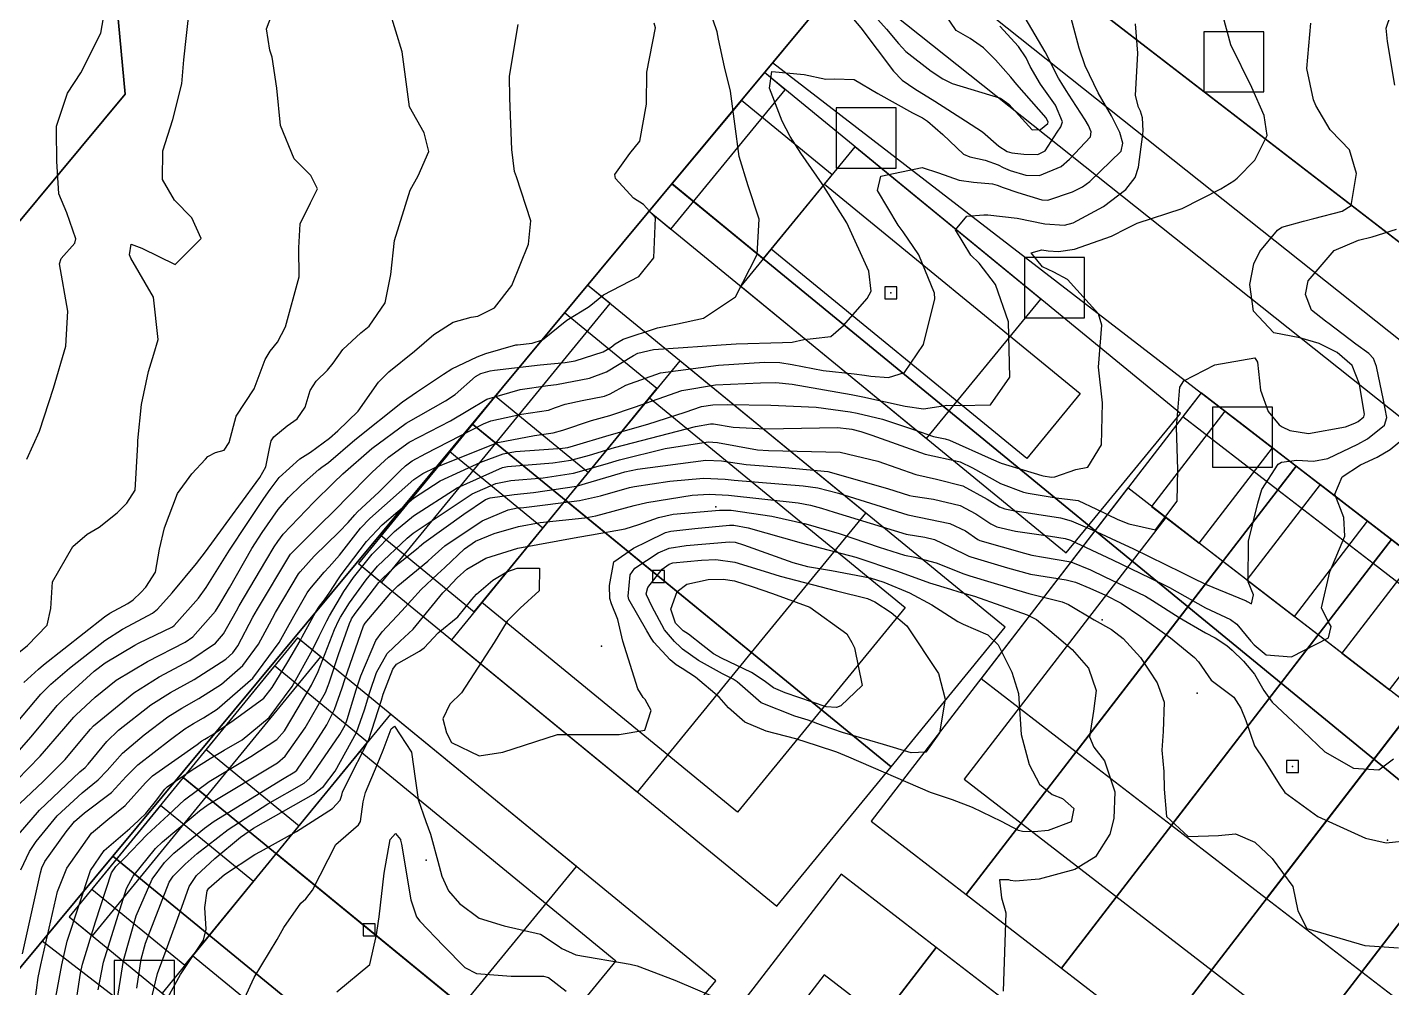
# Model space of a CAD drawing. Header units: feet. Extents: x 1313198 to 1317500, y 385000 to 389511.
# Drawn here: x 1316294.5 to 1316521.5, y 385939.7 to 386099.5 of the extents above; entities that cross this region are included whole.
import ezdxf

# ---------------------------------------------------------------- set-up
doc = ezdxf.new("R2010")
doc.units = ezdxf.units.FT
for name, color, linetype in [('A-BLDG-OTLN', 3, 'CONTINUOUS'), ('C-LOD', 30, 'CONTINUOUS'), ('C-MISC', 7, 'CONTINUOUS'), ('C-PROP', 6, 'CONTINUOUS'), ('C-PVMT', 8, 'CONTINUOUS'), ('C-SWM', 92, 'CONTINUOUS'), ('C-TOPO-MAJR', 32, 'CONTINUOUS'), ('C-TOPO-SPOT', 7, 'CONTINUOUS'), ('C-UTIL', 4, 'CONTINUOUS'), ('L-PLNT-TREE', 90, 'CONTINUOUS'), ('V-PROP-LINE', 7, 'CONTINUOUS')]:
    doc.layers.add(name, color=color, linetype=linetype)

msp = doc.modelspace()

# ---------------------------------------------------------------- linework, layer by layer
at = {"layer": 'A-BLDG-OTLN'}
for points in [[(1316413.21, 386056.39), (1316444.15, 386031.05), (1316463.16, 386054.25), (1316432.21, 386079.59), (1316413.21, 386056.39)], [(1316384.06, 386020.8), (1316415.01, 385995.46), (1316434.02, 386018.67), (1316403.07, 386044.01), (1316384.06, 386020.8)], [(1316453.2, 385991.15), (1316469.04, 385978.94), (1316493.46, 386010.63), (1316477.61, 386022.84), (1316453.2, 385991.15)], [(1316365.05, 385997.59), (1316396, 385972.25), (1316415.01, 385995.46), (1316384.06, 386020.8), (1316365.05, 385997.59)], [(1316469.04, 385978.94), (1316484.88, 385966.74), (1316509.29, 385998.43), (1316493.46, 386010.63), (1316469.04, 385978.94)], [(1316484.88, 385966.74), (1316500.72, 385954.53), (1316525.14, 385986.22), (1316509.29, 385998.43), (1316484.88, 385966.74)], [(1316500.72, 385954.53), (1316516.57, 385942.32), (1316540.98, 385974.01), (1316525.14, 385986.22), (1316500.72, 385954.53)], [(1316335.91, 385962), (1316366.85, 385936.66), (1316385.86, 385959.87), (1316354.92, 385985.21), (1316335.91, 385962)], [(1316516.57, 385942.32), (1316532.41, 385930.12), (1316556.82, 385961.81), (1316540.98, 385974.01), (1316516.57, 385942.32)], [(1316316.9, 385938.8), (1316347.84, 385913.45), (1316366.85, 385936.66), (1316335.91, 385962), (1316316.9, 385938.8)]]:
    msp.add_lwpolyline(points, close=True, dxfattribs=at)
at = {"layer": 'C-LOD'}
msp.add_lwpolyline([(1315950.83, 386023.51), (1316030.28, 385962.69), (1316138.92, 385879.52), (1316151.44, 385896.27), (1316164.54, 385912.57), (1316310.74, 386088.36), (1316307.5, 386123.57), (1316222.72, 386194.08), (1316162.96, 386243.79), (1316145.75, 386257.88), (1316106.06, 386288.75), (1316065.32, 386318.22), (1316023.58, 386346.39), (1315980.91, 386373.12)], dxfattribs=at)
msp.add_lwpolyline([(1316202.58, 385830.78), (1316272.7, 385777.1), (1316277.93, 385779.78), (1316367.38, 385720.98), (1316426.37, 385672.52), (1316521.65, 385787.08), (1316592.19, 385871.9), (1316614.69, 385898.95), (1316629.56, 385916.83), (1316707.5, 386010.53), (1316794.46, 386115.1), (1316560, 386310.1), (1316539.26, 386268.12), (1316516.3, 386227.32), (1316491.17, 386187.81), (1316465.86, 386152.24), (1316438.8, 386117.99), (1316401.74, 386073.43), (1316308.7, 385961.57), (1316225.57, 385861.61), (1316213.66, 385846.5), (1316202.58, 385830.78)], close=True, dxfattribs=at)
at = {"layer": 'C-MISC'}
for points in [[(1316225.57, 385861.61), (1316308.7, 385961.57), (1316401.74, 386073.43), (1316438.8, 386117.99), (1316465.86, 386152.24), (1316491.17, 386187.81), (1316516.3, 386227.32), (1316539.26, 386268.12), (1316560, 386310.1), (1316794.46, 386115.1), (1316301.71, 386524.92)], [(1316222.72, 386194.08), (1316307.5, 386123.57), (1316310.74, 386088.36), (1316164.54, 385912.57)]]:
    msp.add_lwpolyline(points, dxfattribs=at)
for points in [[(1316138.92, 385879.52), (1316151.44, 385896.27), (1316164.54, 385912.57), (1316310.74, 386088.36), (1316307.5, 386123.57), (1316222.72, 386194.08), (1316030.28, 385962.69), (1316138.92, 385879.52)], [(1316629.56, 385916.83), (1316707.5, 386010.53), (1316491.17, 386187.81), (1316465.86, 386152.24), (1316438.8, 386117.99), (1316401.74, 386073.43), (1316614.69, 385898.95), (1316629.56, 385916.83)], [(1316401.74, 386073.43), (1316308.7, 385961.57), (1316521.65, 385787.08), (1316592.19, 385871.9), (1316614.69, 385898.95), (1316401.74, 386073.43)], [(1316308.7, 385961.57), (1316225.57, 385861.61), (1316213.66, 385846.5), (1316202.58, 385830.78), (1316272.7, 385777.1), (1316277.93, 385779.78), (1316367.38, 385720.98), (1316426.37, 385672.52), (1316521.65, 385787.08), (1316308.7, 385961.57)]]:
    msp.add_lwpolyline(points, close=True, dxfattribs=at)
at = {"layer": 'C-PROP'}
for points in [[(1316397.96, 386068.88), (1316467.36, 386012.04), (1316486.37, 386035.24), (1316417.14, 386091.94), (1316401.74, 386073.43), (1316397.96, 386068.88)], [(1316418.28, 386062.58), (1316427.15, 386073.41), (1316469.7, 386038.56), (1316460.83, 386027.73), (1316418.28, 386062.58)], [(1316368.59, 386033.47), (1316438.22, 385976.45), (1316457.23, 385999.66), (1316387.72, 386056.58), (1316374.19, 386040.31), (1316368.59, 386033.47)], [(1316437.18, 386054.32), (1316439.18, 386054.32), (1316439.18, 386056.32), (1316437.18, 386056.32), (1316437.18, 386054.32)], [(1316434.89, 385967.39), (1316450.73, 385955.18), (1316505.66, 386026.47), (1316503.47, 386028.16), (1316489.82, 386038.68), (1316434.89, 385967.39)], [(1316370.12, 386003.78), (1316398, 386037.83), (1316440.56, 386002.98), (1316412.67, 385968.93), (1316370.12, 386003.78)], [(1316349.58, 386010.26), (1316419.21, 385953.24), (1316438.22, 385976.45), (1316368.59, 386033.47), (1316349.58, 386010.26)], [(1316450.73, 385955.18), (1316466.57, 385942.97), (1316521.5, 386014.27), (1316508.53, 386024.26), (1316505.66, 386026.47), (1316450.73, 385955.18)], [(1316450.38, 385974.39), (1316516.92, 385923.12), (1316550.49, 385966.68), (1316483.95, 386017.95), (1316450.38, 385974.39)], [(1316466.57, 385942.97), (1316482.41, 385930.77), (1316537.35, 386002.06), (1316521.5, 386014.27), (1316466.57, 385942.97)], [(1316398.53, 386007.13), (1316400.53, 386007.13), (1316400.53, 386009.13), (1316398.53, 386009.13), (1316398.53, 386007.13)], [(1316482.41, 385930.77), (1316498.26, 385918.56), (1316553.19, 385989.85), (1316552.93, 385990.05), (1316537.35, 386002.06), (1316482.41, 385930.77)], [(1316320.43, 385974.68), (1316390.06, 385917.65), (1316409.07, 385940.86), (1316339.44, 385997.89), (1316320.43, 385974.68)], [(1316498.26, 385918.56), (1316514.1, 385906.35), (1316569.03, 385977.65), (1316553.53, 385989.58), (1316553.19, 385989.85), (1316498.26, 385918.56)], [(1316321.96, 385944.98), (1316349.85, 385979.03), (1316392.4, 385944.18), (1316364.52, 385910.13), (1316321.96, 385944.98)], [(1316504.01, 385975.48), (1316506.01, 385975.48), (1316506.01, 385977.48), (1316504.01, 385977.48), (1316504.01, 385975.48)], [(1316301.43, 385951.47), (1316371.05, 385894.44), (1316390.06, 385917.65), (1316320.43, 385974.68), (1316301.43, 385951.47)], [(1316374.98, 385887.31), (1316390.82, 385875.1), (1316445.75, 385946.39), (1316429.91, 385958.6), (1316374.98, 385887.31)], [(1316350.38, 385948.33), (1316352.38, 385948.33), (1316352.38, 385950.33), (1316350.38, 385950.33), (1316350.38, 385948.33)], [(1316390.82, 385875.1), (1316397.02, 385870.32), (1316406.66, 385862.89), (1316461.59, 385934.19), (1316445.75, 385946.39), (1316390.82, 385875.1)], [(1316393.52, 385898.27), (1316460.06, 385847), (1316493.63, 385890.56), (1316427.09, 385941.83), (1316393.52, 385898.27)]]:
    msp.add_lwpolyline(points, close=True, dxfattribs=at)
at = {"layer": 'C-PVMT'}
for points in [[(1316418.52, 386093.61), (1316616.93, 385940.74), (1316642.53, 385971.52), (1316443.96, 386124.52), (1316438.8, 386117.99), (1316418.52, 386093.61)], [(1316397.96, 386068.88), (1316401.6, 386065.89), (1316420.61, 386089.1), (1316417.14, 386091.94), (1316401.74, 386073.43), (1316397.96, 386068.88)], [(1316401.79, 386073.49), (1316417.01, 386061.03), (1316428.41, 386074.96), (1316413.31, 386087.33), (1316401.79, 386073.49)], [(1316368.59, 386033.47), (1316372.46, 386030.3), (1316391.46, 386053.51), (1316387.72, 386056.58), (1316374.19, 386040.31), (1316368.59, 386033.47)], [(1316372.39, 386038.12), (1316387.86, 386025.44), (1316399.27, 386039.37), (1316383.89, 386051.97), (1316374.19, 386040.31), (1316372.39, 386038.12)], [(1316486.77, 386034.72), (1316502.61, 386022.51), (1316505.66, 386026.47), (1316503.47, 386028.16), (1316489.82, 386038.68), (1316486.77, 386034.72)], [(1316481.57, 386019.78), (1316489.49, 386013.68), (1316501.7, 386029.52), (1316496.32, 386033.67), (1316493.78, 386035.63), (1316481.57, 386019.78)], [(1316349.58, 386010.26), (1316353.45, 386007.09), (1316372.46, 386030.3), (1316368.59, 386033.47), (1316349.58, 386010.26)], [(1316353.39, 386014.91), (1316368.85, 386002.23), (1316380.26, 386016.16), (1316364.79, 386028.83), (1316364.33, 386028.26), (1316353.39, 386014.91)], [(1316502.61, 386022.51), (1316518.45, 386010.31), (1316521.5, 386014.27), (1316508.53, 386024.26), (1316505.66, 386026.47), (1316502.61, 386022.51)], [(1316497.42, 386007.58), (1316505.34, 386001.47), (1316517.54, 386017.32), (1316509.62, 386023.42), (1316497.42, 386007.58)], [(1316518.45, 386010.31), (1316534.3, 385998.1), (1316537.35, 386002.06), (1316521.5, 386014.27), (1316518.45, 386010.31)], [(1316513.26, 385995.37), (1316521.18, 385989.27), (1316533.38, 386005.11), (1316525.97, 386010.82), (1316525.46, 386011.22), (1316513.26, 385995.37)], [(1316320.43, 385974.68), (1316324.3, 385971.51), (1316343.31, 385994.72), (1316339.44, 385997.89), (1316320.43, 385974.68)], [(1316324.24, 385979.32), (1316339.71, 385966.65), (1316351.11, 385980.57), (1316335.64, 385993.24), (1316324.24, 385979.32)], [(1316301.43, 385951.47), (1316305.3, 385948.3), (1316324.3, 385971.51), (1316320.43, 385974.68), (1316308.43, 385960.02), (1316301.43, 385951.47)], [(1316305.23, 385956.11), (1316320.7, 385943.44), (1316332.1, 385957.36), (1316316.63, 385970.03), (1316305.23, 385956.11)], [(1316271.35, 385916.66), (1316469.75, 385763.78), (1316495.35, 385794.56), (1316296.94, 385947.43), (1316271.35, 385916.66)]]:
    msp.add_lwpolyline(points, close=True, dxfattribs=at)
at = {"layer": 'C-SWM'}
msp.add_lwpolyline([(1316443.96, 386124.52), (1316585.96, 386015.1), (1316582.35, 386017.89), (1316637.29, 386089.17), (1316684.81, 386052.55), (1316629.89, 385981.26), (1316626.26, 385984.06), (1316642.53, 385971.52), (1316616.93, 385940.74), (1316611.32, 385945.06), (1316495.41, 385794.63), (1316469.75, 385763.78), (1316439.25, 385787.28), (1316456.7, 385773.83), (1316397.14, 385696.53), (1316397.14, 385696.53), (1316426.37, 385672.52), (1316521.65, 385787.08), (1316592.19, 385871.9), (1316614.69, 385898.95), (1316629.56, 385916.83), (1316707.5, 386010.53), (1316794.46, 386115.1)], dxfattribs=at)
at = {"layer": 'C-TOPO-MAJR'}
for points in [[(1316294.4, 386027.61), (1316296.53, 386032.28), (1316298.85, 386039.47), (1316300.87, 386046.42), (1316301.2, 386052.27), (1316299.83, 386060.11), (1316300.11, 386061.04), (1316302.37, 386063.58), (1316302.54, 386064.3), (1316301.08, 386068.59), (1316299.74, 386071.76), (1316299.38, 386077.19), (1316299.32, 386082.33), (1316299.35, 386083.05), (1316301.19, 386088.51), (1316303.36, 386091.93), (1316306.7, 386098.51), (1316308.05, 386106.22)], [(1316293.92, 385990.5), (1316296.32, 385992.72), (1316297.2, 385993.43), (1316307.32, 386001.41), (1316308.19, 386001.99), (1316311.2, 386003.64), (1316312.11, 386004.24), (1316313.37, 386005.43), (1316314.18, 386006.33), (1316315.79, 386008.81), (1316316.49, 386012.64), (1316317.32, 386016.22), (1316319.5, 386021.92), (1316321.85, 386025.17), (1316324.11, 386027.65), (1316324.52, 386028.09), (1316325.77, 386028.73), (1316327.24, 386029.13), (1316328.06, 386030.38), (1316329.24, 386034.8), (1316330.71, 386037.08), (1316332.23, 386039.32), (1316334.05, 386044.2), (1316334.89, 386045.61), (1316336.13, 386047.09), (1316337.46, 386049.65), (1316339.7, 386057.96), (1316339.66, 386062.79), (1316339.88, 386066.78), (1316341.6, 386070.28), (1316342.79, 386072.6), (1316341.69, 386074.83), (1316338.89, 386077.61), (1316336.6, 386083.13), (1316336.01, 386089.35), (1316335.25, 386094.5), (1316334.83, 386095.69), (1316334.26, 386099.24), (1316336.35, 386104.64)], [(1316433.03, 386104.19), (1316437.48, 386099.2), (1316439.44, 386096.78), (1316440.7, 386095.45), (1316444.89, 386092.2), (1316446.86, 386090.9), (1316448.42, 386090.15), (1316456.44, 386087.7), (1316457.82, 386086.69), (1316461.73, 386082.4), (1316463.12, 386082.46), (1316464.31, 386083.46), (1316464.39, 386083.69), (1316464.02, 386084.45), (1316459.13, 386089.97), (1316458.13, 386091.17), (1316455.63, 386094.08), (1316453.62, 386096.09), (1316451.37, 386097.6), (1316449.04, 386098.96), (1316446.32, 386102.97)], [(1316289.64, 385980.14), (1316296.71, 385988.55), (1316298.39, 385990.22), (1316301.48, 385992.88), (1316307.38, 385997.48), (1316310.3, 385999.35), (1316312.1, 386000.31), (1316315.31, 386002.03), (1316316.15, 386002.7), (1316318.59, 386005.42), (1316322.66, 386010.27), (1316324.12, 386012.22), (1316328.63, 386018.35), (1316329.69, 386019.79), (1316333.2, 386024.59), (1316334.19, 386026.34), (1316334.78, 386029.4), (1316335.06, 386030.69), (1316335.49, 386031.34), (1316337.71, 386033.16), (1316339.37, 386034.32), (1316340.74, 386036.26), (1316341.57, 386039.08), (1316342.54, 386040.63), (1316344.44, 386042.44), (1316345.39, 386043.61), (1316347, 386045.89), (1316349.97, 386048.63), (1316351.36, 386049.78), (1316354.05, 386053.64), (1316354.95, 386058.34), (1316355.57, 386064), (1316358.17, 386072.39), (1316359.55, 386074.79), (1316361.32, 386078.81), (1316360.5, 386081.95), (1316358.07, 386086.23), (1316356.85, 386095.43), (1316354.77, 386102.29)], [(1316293.03, 385965.16), (1316296.49, 385969.25), (1316303.23, 385975.62), (1316304.1, 385976.36), (1316304.58, 385976.88), (1316307.71, 385980.67), (1316309.68, 385982.52), (1316315.04, 385986.77), (1316318.3, 385988.81), (1316322.26, 385991), (1316327.5, 385994.37), (1316328.69, 385995.4), (1316329.54, 385996.59), (1316332.02, 386001.33), (1316332.77, 386002.66), (1316338.19, 386011.68), (1316338.27, 386011.8), (1316339.03, 386012.62), (1316342.4, 386015.92), (1316346.26, 386019.76), (1316347.4, 386020.93), (1316351.85, 386025.46), (1316354.61, 386027.99), (1316358.04, 386030.44), (1316364.88, 386034.03), (1316367.77, 386035.73), (1316370.97, 386037.61), (1316376.5, 386039.24), (1316381.13, 386039.87), (1316382.52, 386040.06), (1316388.05, 386041.12), (1316390.88, 386042.14), (1316395.35, 386044.86), (1316396.11, 386045.27), (1316398.68, 386045.86), (1316403.64, 386046.21), (1316409.95, 386046.63), (1316412.43, 386046.8), (1316420.17, 386047.02), (1316421.74, 386047.1), (1316423.7, 386047.53), (1316425.26, 386047.72), (1316428.21, 386048.06), (1316430.31, 386049.87), (1316434.24, 386054.38), (1316434.9, 386055.58), (1316434.51, 386058.93), (1316430.84, 386066.95), (1316426.74, 386073.42), (1316423.22, 386078.57), (1316421.44, 386081.31), (1316420.08, 386083.86), (1316418.02, 386089.35), (1316418.37, 386092.15), (1316423.79, 386091.62), (1316427.35, 386090.83), (1316428.82, 386090.91), (1316432.06, 386090.81), (1316436.03, 386088.47), (1316441.81, 386085.27), (1316443.46, 386084.4), (1316444.29, 386083.85), (1316446.86, 386081.65), (1316450.3, 386078.36), (1316451.31, 386077.93), (1316453.9, 386077.39), (1316456.06, 386076.6), (1316456.87, 386076.18), (1316458.02, 386075.64), (1316460.67, 386074.88), (1316462.91, 386074.83), (1316466.51, 386076.33), (1316467.93, 386077.54), (1316471.42, 386081.28), (1316471.53, 386082.11), (1316471.08, 386083.17), (1316470.55, 386084.11), (1316468.35, 386087.44), (1316467.39, 386088.97), (1316466.63, 386090.12), (1316466.09, 386091.05), (1316463.86, 386095.43), (1316459.98, 386101.98)], [(1316293.04, 385995.44), (1316294.49, 385996.63), (1316297.8, 386000.02), (1316298.38, 386002.81), (1316298.67, 386007.25), (1316302.06, 386013.1), (1316304.46, 386015.17), (1316306.41, 386016.34), (1316309.45, 386018.69), (1316311.03, 386020.34), (1316312.41, 386022.48), (1316312.86, 386030.1), (1316312.86, 386030.74), (1316313.47, 386036.72), (1316314.65, 386042.23), (1316315.51, 386045.08), (1316316.25, 386047.52), (1316315.46, 386054.59), (1316311.71, 386061.07), (1316311.48, 386061.64), (1316311.76, 386063.4), (1316313.56, 386062.76), (1316319.09, 386060.03), (1316323.43, 386064.35), (1316321.84, 386067.81), (1316318.96, 386070.7), (1316317, 386074.19), (1316317.04, 386078.91), (1316318.68, 386084.12), (1316320.19, 386090.09), (1316320.55, 386094.05), (1316321.48, 386102.67)], [(1316293.22, 385970.32), (1316297.1, 385974.03), (1316300.77, 385977.67), (1316303.51, 385980.93), (1316304.97, 385982.73), (1316305.5, 385983.27), (1316312.2, 385988.77), (1316316.4, 385991.4), (1316321.5, 385994.16), (1316325.77, 385997.03), (1316327.12, 385998.56), (1316329.28, 386002.42), (1316329.73, 386003.22), (1316334.18, 386010.72), (1316335.56, 386013.03), (1316336.15, 386013.96), (1316337.08, 386015.16), (1316342.16, 386020.49), (1316345.44, 386023.71), (1316347.01, 386025.19), (1316351.81, 386029.43), (1316357.52, 386033.65), (1316364.09, 386037.35), (1316365.7, 386038.42), (1316369.08, 386041.37), (1316369.98, 386041.89), (1316370.34, 386042.02), (1316371.49, 386042.31), (1316372.21, 386042.44), (1316379.84, 386043.34), (1316383.98, 386043.72), (1316385.65, 386044.01), (1316390.34, 386045.5), (1316391.66, 386046.27), (1316392.31, 386046.84), (1316393.65, 386047.62), (1316399.35, 386049.49), (1316402.67, 386050.14), (1316406.99, 386051.07), (1316412.36, 386054.62), (1316415.92, 386061.7), (1316416.27, 386067.59), (1316414.42, 386073.12), (1316412.96, 386077.99), (1316411.5, 386088.84), (1316410.51, 386092.92), (1316409.52, 386097.49), (1316409.28, 386098.73), (1316408, 386102.46)], [(1316290.79, 385972.22), (1316296.64, 385978.2), (1316300.58, 385982.77), (1316302.21, 385984.72), (1316302.59, 385985.11), (1316305.76, 385988.05), (1316309.24, 385990.85), (1316314.49, 385993.98), (1316320.77, 385997.17), (1316322, 385998.05), (1316325.78, 386002.32), (1316326.54, 386003.51), (1316326.69, 386003.78), (1316328.1, 386006.22), (1316331.87, 386012.77), (1316333.59, 386015.45), (1316336.23, 386019.24), (1316337.96, 386021.25), (1316340.13, 386023.36), (1316342.97, 386025.9), (1316343.52, 386026.29), (1316344.58, 386027.07), (1316349, 386030.87), (1316356.94, 386037.2), (1316359.24, 386038.76), (1316363.74, 386041.79), (1316365.13, 386042.67), (1316369.32, 386044.68), (1316370.8, 386045.2), (1316375.8, 386046.64), (1316376.04, 386046.68), (1316378.49, 386046.96), (1316380.24, 386047.47), (1316384.27, 386050.77), (1316386.8, 386052.32), (1316387.96, 386053.05), (1316390.35, 386054.95), (1316396.26, 386058.03), (1316398.77, 386061.11), (1316399.02, 386067.8), (1316397.05, 386069.99), (1316395.36, 386071.08), (1316392.37, 386074.33), (1316392.27, 386075.02), (1316394.74, 386078.5), (1316396.44, 386080.52), (1316397.54, 386086.69), (1316397.6, 386092.01), (1316399, 386099.41), (1316398.82, 386100.16)], [(1316292.73, 385978.7), (1316295.12, 385981.46), (1316299.46, 385986.64), (1316300.48, 385987.68), (1316305.6, 385992.35), (1316307.44, 385993.74), (1316312.4, 385996.71), (1316313, 385997.02), (1316318.62, 385999.74), (1316318.93, 385999.97), (1316322.98, 386004.51), (1316324.27, 386006.29), (1316328.11, 386012.51), (1316331.06, 386016.93), (1316333.86, 386021.07), (1316334.9, 386022.61), (1316336.41, 386024.58), (1316339.83, 386027.67), (1316341.59, 386028.78), (1316344.76, 386031.12), (1316346.16, 386032.33), (1316349.52, 386035.61), (1316352.91, 386040.44), (1316354.64, 386042.18), (1316358.91, 386045.59), (1316362.11, 386048.37), (1316365.36, 386050.43), (1316368.37, 386051.25), (1316369.44, 386051.44), (1316372.22, 386052.8), (1316375.12, 386056.54), (1316377.89, 386063.42), (1316378.25, 386067.27), (1316375.89, 386074.63), (1316375.58, 386075.5), (1316375.09, 386079.17), (1316374.76, 386087.69), (1316374.74, 386091.34), (1316376.19, 386099.96)], [(1316293.42, 385959.31), (1316294.86, 385962.35), (1316295.97, 385964.01), (1316299.47, 385968.28), (1316303.62, 385972.12), (1316306.29, 385974.27), (1316307.76, 385975.84), (1316310.32, 385978.71), (1316313.94, 385981.75), (1316317.88, 385984.77), (1316320.21, 385986.23), (1316323.04, 385987.79), (1316326.78, 385990.2), (1316330.36, 385993.29), (1316332.95, 385996.87), (1316334.76, 386000.24), (1316335.8, 386002.1), (1316339.63, 386008.54), (1316339.89, 386008.91), (1316342.23, 386011.48), (1316346.4, 386015.52), (1316347.9, 386017.08), (1316348.96, 386018.36), (1316349.44, 386018.87), (1316352.97, 386022.16), (1316356.52, 386025.72), (1316357.42, 386026.55), (1316358.54, 386027.36), (1316360.82, 386028.58), (1316370.41, 386033.52), (1316371.63, 386034.03), (1316376.73, 386035.11), (1316381.21, 386035.8), (1316382.4, 386036.21), (1316384.01, 386036.77), (1316386.84, 386037.4), (1316390.51, 386038.14), (1316391.46, 386038.5), (1316394.08, 386039.92), (1316399.84, 386041.98), (1316409.48, 386043.28), (1316417.16, 386043.78), (1316419.7, 386043.73), (1316421.77, 386043.37), (1316426.93, 386042.39), (1316432.07, 386041.81), (1316433.8, 386041.6), (1316434.84, 386041.43), (1316437.82, 386041.22), (1316440.44, 386042.05), (1316443.62, 386046.7), (1316445.53, 386054.31), (1316445.47, 386055.24), (1316442.85, 386061.64), (1316440.24, 386065.43), (1316439.43, 386066.54), (1316435.96, 386072.31), (1316436.52, 386074.72), (1316443.41, 386076.16), (1316446.12, 386075.25), (1316449.57, 386074.05), (1316451.96, 386073.74), (1316455.13, 386073.45), (1316455.89, 386073.24), (1316456.86, 386072.85), (1316459.31, 386072.01), (1316463.3, 386070.76), (1316464.33, 386070.73), (1316468.42, 386072.11), (1316470.07, 386072.94), (1316471.31, 386073.84), (1316476.51, 386078.86), (1316476.78, 386080.23), (1316476.29, 386081.98), (1316474.9, 386084.78), (1316472.71, 386088.57), (1316470.51, 386093.05), (1316469.52, 386096.01), (1316468.21, 386101.01)], [(1316293.7, 385945.36), (1316296.68, 385958.83), (1316296.9, 385959.66), (1316297.42, 385960.68), (1316300.93, 385965.65), (1316302.32, 385967.35), (1316303.99, 385968.8), (1316308.48, 385972.19), (1316310.95, 385974.81), (1316312.85, 385976.8), (1316318.29, 385980.97), (1316320.71, 385982.77), (1316322.11, 385983.65), (1316323.81, 385984.58), (1316326.05, 385986.02), (1316332.03, 385991.18), (1316336.41, 385997.14), (1316337.5, 385999.15), (1316338.82, 386001.54), (1316341.07, 386005.4), (1316341.51, 386006.03), (1316343.86, 386008.82), (1316344.74, 386009.74), (1316346.43, 386011.68), (1316349.95, 386016.13), (1316351.49, 386017.78), (1316358.78, 386024.23), (1316360.28, 386025.23), (1316362.38, 386026.26), (1316372.81, 386030.42), (1316378.88, 386031.57), (1316381.98, 386032), (1316383.61, 386032.48), (1316388.38, 386034.04), (1316391.41, 386034.88), (1316395.52, 386036.29), (1316403.43, 386039.05), (1316409.02, 386039.98), (1316416.48, 386040.33), (1316419.06, 386040.37), (1316421.76, 386040.12), (1316431.58, 386038.37), (1316433.5, 386038), (1316440.6, 386036.45), (1316443.61, 386035.98), (1316446.92, 386036.49), (1316447.49, 386036.64), (1316449.59, 386036.55), (1316454.75, 386036.66), (1316458, 386041.27), (1316457.76, 386050.48), (1316455.62, 386056.67), (1316452.9, 386060.22), (1316451.5, 386061.59), (1316448.97, 386065.78), (1316450.82, 386068.07), (1316453.68, 386068.31), (1316454.33, 386068.28), (1316459.21, 386067.75), (1316463.79, 386066.79), (1316467.09, 386066.58), (1316468.54, 386066.96), (1316473.6, 386069.67), (1316477.32, 386072.48), (1316478.86, 386074.48), (1316479.39, 386076.24), (1316480.14, 386081.69), (1316480.18, 386082.25), (1316480.05, 386084.43), (1316479.74, 386085.53), (1316479.42, 386086.19), (1316478.89, 386088.16), (1316479.32, 386095.17), (1316478.9, 386100.09)], [(1316295.47, 385935.06), (1316296.31, 385941.42), (1316296.73, 385943.5), (1316299.52, 385955.69), (1316301.03, 385959.59), (1316305.18, 385965.42), (1316307.89, 385967.71), (1316310.79, 385969.99), (1316314.14, 385973.77), (1316315.33, 385974.94), (1316322.72, 385980.17), (1316323.55, 385980.77), (1316324.02, 385981.06), (1316324.58, 385981.37), (1316325.33, 385981.85), (1316328.72, 385984.13), (1316333.82, 385987.89), (1316335.24, 385989.63), (1316337.82, 385993.92), (1316339.89, 385997.42), (1316340.24, 385998.06), (1316341.82, 386000.99), (1316342.52, 386002.25), (1316343.11, 386003.18), (1316343.91, 386004.21), (1316344.85, 386005.48), (1316346.14, 386007.56), (1316346.69, 386008.4), (1316350.93, 386013.94), (1316353.55, 386016.69), (1316358.75, 386021.15), (1316363.21, 386024.02), (1316369.93, 386027.12), (1316373.69, 386028.54), (1316375.71, 386028.92), (1316379.66, 386029.18), (1316383.57, 386029.47), (1316384.45, 386029.6), (1316385.38, 386029.85), (1316391.31, 386031.6), (1316397.76, 386033.46), (1316403.94, 386035.47), (1316406.7, 386036.38), (1316408.57, 386036.69), (1316410.95, 386036.74), (1316418.21, 386036.6), (1316425.74, 386036.31), (1316431.42, 386035.53), (1316432.59, 386035.3), (1316436.8, 386034.3), (1316442.12, 386032.49), (1316445.26, 386031.4), (1316447.21, 386030.99), (1316447.96, 386030.78), (1316454.88, 386027.68), (1316456.54, 386026.98), (1316463.33, 386024.89), (1316463.56, 386024.84), (1316464.9, 386024.62), (1316465.48, 386024.68), (1316468.96, 386025.92), (1316470.99, 386026.33), (1316473.25, 386030.03), (1316473.43, 386037.03), (1316472.75, 386042.95), (1316473.29, 386049.94), (1316472.72, 386051.82), (1316467.6, 386057.52), (1316465.3, 386058.76), (1316463.45, 386059.61), (1316461.52, 386061.95), (1316463.33, 386062.45), (1316464.36, 386062.32), (1316466.09, 386062.19), (1316468.76, 386062.55), (1316474.92, 386064.72), (1316477.51, 386066.07), (1316479.16, 386066.88), (1316486.69, 386069.33), (1316493.11, 386072.59), (1316495.27, 386073.96), (1316495.81, 386074.37), (1316498.78, 386077.4), (1316500.79, 386081.48), (1316500.3, 386084.81), (1316498.28, 386089.48), (1316494.77, 386096.58), (1316493.52, 386101.26)], [(1316299.06, 385937.21), (1316300.21, 385943.48), (1316301.13, 385947.46), (1316304.99, 385959.17), (1316307.29, 385962.53), (1316311.54, 385966.16), (1316312.9, 385967.44), (1316313.17, 385967.7), (1316314.21, 385968.69), (1316315.83, 385970.67), (1316317.35, 385972.73), (1316317.74, 385973.12), (1316321.93, 385975.96), (1316324.89, 385977.83), (1316327.23, 385979.23), (1316330.21, 385980.96), (1316334.74, 385984.67), (1316338.53, 385989.83), (1316341.93, 385995.91), (1316343.03, 385998.19), (1316344.31, 386000.76), (1316344.76, 386001.59), (1316347.15, 386005.61), (1316348.75, 386007.97), (1316351.87, 386011.84), (1316355.61, 386015.6), (1316358.73, 386018.2), (1316366, 386022.87), (1316373.56, 386026.23), (1316374.41, 386026.43), (1316381.96, 386027.01), (1316384.92, 386027.45), (1316388.02, 386028.31), (1316392.18, 386029.56), (1316405.67, 386033.08), (1316408.15, 386033.53), (1316408.67, 386033.5), (1316411.93, 386032.98), (1316417.32, 386032.68), (1316429.32, 386032.89), (1316431.26, 386032.68), (1316431.67, 386032.6), (1316433.17, 386032.25), (1316435.03, 386031.6), (1316443.89, 386028.45), (1316449.5, 386027.25), (1316449.73, 386027.19), (1316451.76, 386026.17), (1316456.42, 386023.59), (1316460.25, 386022.12), (1316461.04, 386021.96), (1316465.68, 386021.19), (1316468.02, 386020.95), (1316469.38, 386020.77), (1316472.4, 386019.32), (1316475.98, 386017.6), (1316477.77, 386016.86), (1316482.21, 386015.86), (1316485.83, 386020.62), (1316485.97, 386025.93), (1316485.74, 386032.94), (1316486.29, 386039.64), (1316486.93, 386040.69), (1316492.08, 386043.31), (1316498.77, 386044.5), (1316499.2, 386043.79), (1316499.73, 386039.11), (1316500.97, 386035.58), (1316502.84, 386033.35), (1316503.31, 386033.02), (1316504.61, 386032.43), (1316507.68, 386031.93), (1316513.87, 386032.99), (1316515.43, 386033.62), (1316515.96, 386033.91), (1316516.91, 386034.67), (1316517.03, 386035.1), (1316516.85, 386036.05), (1316516.19, 386040.1), (1316514.98, 386043.22), (1316512.49, 386045.39), (1316509.47, 386046.87), (1316506.26, 386047.82), (1316501.94, 386048.66), (1316498.52, 386052.24), (1316497.92, 386056.69), (1316498.61, 386060.11), (1316499.62, 386062.19), (1316502.51, 386065.76), (1316503.25, 386066.23), (1316506.88, 386067.25), (1316508.6, 386067.68), (1316513.28, 386068.88), (1316514.78, 386069.83), (1316515.69, 386075.16), (1316514.54, 386079.11), (1316513.08, 386080.62), (1316511.29, 386082.42), (1316508.93, 386086.49), (1316508.54, 386087.44), (1316507.43, 386092.64), (1316508.07, 386100.18)], [(1316431.96, 386100.82), (1316433.18, 386099.4), (1316438.63, 386092.17), (1316440.06, 386090.7), (1316442.2, 386089.27), (1316445.52, 386087.21), (1316450.62, 386083.92), (1316453.42, 386082.11), (1316456.14, 386079.72), (1316457.56, 386078.84), (1316458.31, 386078.61), (1316460.32, 386078.36), (1316462.67, 386078.32), (1316463.86, 386078.92), (1316465.89, 386082.05), (1316466.5, 386082.92), (1316466.75, 386083.74), (1316465.58, 386086.55), (1316463.08, 386090.05), (1316461.39, 386092.98), (1316460.7, 386094.39), (1316459.42, 386096.3), (1316456.32, 386099.65)], [(1316522.04, 386089.84), (1316520.85, 386097.13), (1316520.64, 386099.36), (1316521.37, 386101.6)], [(1316302.25, 385935.12), (1316303.32, 385942.13), (1316303.66, 385943.62), (1316305.82, 385950.64), (1316308.5, 385958.79), (1316309.22, 385959.89), (1316310.65, 385961.27), (1316314.36, 385965.14), (1316315.07, 385965.82), (1316317.99, 385968.48), (1316320.62, 385970.97), (1316324.72, 385973.98), (1316331.7, 385978.15), (1316336.03, 385981.01), (1316337.28, 385982.41), (1316339.55, 385986.25), (1316341.77, 385990.04), (1316342.87, 385992.29), (1316345.6, 385999.27), (1316346.33, 386000.83), (1316346.6, 386001.33), (1316348.1, 386003.74), (1316350.85, 386007.54), (1316352.77, 386009.81), (1316357.68, 386014.51), (1316358.7, 386015.34), (1316368.49, 386021.84), (1316372.47, 386023.59), (1316374.97, 386024.09), (1316380.34, 386024.55), (1316385.39, 386025.3), (1316390.64, 386026.79), (1316393.05, 386027.53), (1316400.65, 386029.39), (1316407.77, 386030.49), (1316409.33, 386030.41), (1316416, 386029.21), (1316417.85, 386029.07), (1316429.73, 386028.82), (1316436.05, 386027.32), (1316442.32, 386025.08), (1316445.8, 386024.31), (1316450.18, 386023.17), (1316454.23, 386021), (1316456.28, 386019.72), (1316457.17, 386019.35), (1316458.52, 386019.08), (1316466.42, 386017.9), (1316468.22, 386017.39), (1316472.49, 386015.54), (1316476.39, 386013.73), (1316478.44, 386012.75), (1316486.64, 386008.77), (1316488.37, 386007.91), (1316490.57, 386006.85), (1316497.31, 386004.09), (1316497.51, 386003.94), (1316498.21, 386003.56), (1316498.57, 386005.04), (1316497.64, 386007.23), (1316497.69, 386014.01), (1316499.25, 386020.33), (1316499.93, 386022.58), (1316502.63, 386026.82), (1316503.18, 386027.13), (1316505.73, 386027.44), (1316508.55, 386027.31), (1316510.91, 386027.77), (1316515.88, 386030.12), (1316517.51, 386031), (1316520.36, 386033.3), (1316520.72, 386034.59), (1316520.17, 386037.46), (1316519.03, 386043.05), (1316518.53, 386044.4), (1316517.75, 386045.24), (1316515.59, 386046.74), (1316511.13, 386050.15), (1316510.51, 386050.59), (1316508.17, 386052.4), (1316507.17, 386055.04), (1316507.63, 386057.29), (1316511.94, 386062.37), (1316516.03, 386064.07), (1316518.29, 386064.62), (1316522.35, 386065.88)], [(1316306.25, 385939.35), (1316307.18, 385943.93), (1316310.99, 385956.23), (1316312.08, 385958.28), (1316315.83, 385962.84), (1316316.98, 385963.95), (1316322.1, 385968.24), (1316323.11, 385969.12), (1316324.56, 385970.17), (1316336.1, 385977.09), (1316337.41, 385978.24), (1316340.74, 385982.92), (1316344.1, 385988.84), (1316344.56, 385989.96), (1316344.7, 385990.42), (1316346.27, 385995.16), (1316348.08, 386000.31), (1316348.35, 386000.89), (1316348.45, 386001.08), (1316349.02, 386001.96), (1316352.97, 386007.11), (1316353.64, 386007.86), (1316356.27, 386010.25), (1316359.52, 386012.87), (1316359.76, 386013.09), (1316360.49, 386013.72), (1316367.14, 386018.49), (1316370.73, 386020.91), (1316371.48, 386021.21), (1316375.52, 386021.78), (1316378.72, 386022.08), (1316385.86, 386023.16), (1316393.22, 386025.29), (1316393.92, 386025.51), (1316396.04, 386025.99), (1316407.39, 386027.44), (1316409.99, 386027.34), (1316414.09, 386026.73), (1316420.6, 386026.25), (1316427.71, 386025.59), (1316437.64, 386022.78), (1316441.29, 386021.59), (1316441.91, 386021.45), (1316445.26, 386020.98), (1316449.71, 386019.92), (1316452.34, 386018.55), (1316454.84, 386016.85), (1316455.83, 386016.4), (1316458.95, 386015.65), (1316464.77, 386014.83), (1316467.21, 386014.46), (1316468.1, 386014.16), (1316475.09, 386010.87), (1316481.28, 386007.88), (1316484.01, 386006.56), (1316484.56, 386006.27), (1316490.57, 386002.92), (1316494.71, 386000.97), (1316495.76, 386000.19), (1316498.1, 385997.34), (1316498.63, 385996.73), (1316500.65, 385995.09), (1316504.87, 385994.76), (1316511.02, 385997.89), (1316511.49, 385999.82), (1316511.03, 386000.53), (1316509.85, 386002.91), (1316511.23, 386008.91), (1316513.74, 386014.83), (1316513.56, 386017.93), (1316512.09, 386021.81), (1316513.31, 386024.67), (1316516.33, 386026.68), (1316519.11, 386027.99), (1316521.31, 386029.24), (1316524.18, 386031.6)], [(1316309.25, 385936.49), (1316310.48, 385944.21), (1316312.59, 385951.65), (1316315.27, 385957.74), (1316317.29, 385960.55), (1316318.88, 385962.09), (1316323.94, 385966.25), (1316325.6, 385967.42), (1316336.96, 385974.42), (1316339.02, 385975.62), (1316339.33, 385975.9), (1316341.93, 385979.71), (1316344.33, 385983.44), (1316345.61, 385985.99), (1316346.88, 385989.6), (1316347.32, 385990.99), (1316350.43, 385999.9), (1316350.68, 386000.35), (1316354.97, 386005.41), (1316356.12, 386006.56), (1316361.13, 386010.69), (1316361.85, 386011.35), (1316363.96, 386013.21), (1316370.17, 386017.36), (1316374.53, 386019.22), (1316376.06, 386019.51), (1316377.1, 386019.61), (1316386.39, 386020.75), (1316389.89, 386021.52), (1316394.72, 386022.91), (1316395.5, 386023.09), (1316401.41, 386024), (1316407.02, 386024.49), (1316410.64, 386024.31), (1316412.09, 386024.14), (1316423.59, 386023.19), (1316426.03, 386022.89), (1316429.48, 386021.97), (1316441.02, 386018.39), (1316442.9, 386018.01), (1316448.01, 386016.95), (1316450.59, 386015.72), (1316452.67, 386014.26), (1316452.99, 386014.12), (1316456.69, 386013.07), (1316460.43, 386011.97), (1316461.68, 386011.64), (1316463.58, 386011.35), (1316468.13, 386010.53), (1316471.43, 386009.22), (1316473.8, 386008.05), (1316478.12, 386006.03), (1316480.55, 386004.83), (1316481.73, 386004.14), (1316486.16, 386001.31), (1316490.58, 385998.74), (1316492.15, 385997.9), (1316494.09, 385996.62), (1316494.98, 385995.84), (1316496.89, 385994.05), (1316498.72, 385991.86), (1316500.24, 385989.16), (1316501.67, 385987.23), (1316506.8, 385982.39), (1316510.39, 385978.96), (1316515.19, 385976.24), (1316519.38, 385975.94), (1316521.86, 385977.76)], [(1316312.7, 385939.62), (1316313.45, 385944.47), (1316314.17, 385947.13), (1316318.09, 385957.26), (1316318.74, 385958.26), (1316320.75, 385960.26), (1316322.73, 385962.01), (1316327.9, 385966), (1316334.52, 385970.27), (1316340.56, 385973.75), (1316341.5, 385974.56), (1316346.5, 385981.8), (1316347.38, 385983.38), (1316347.73, 385984.34), (1316349.19, 385989.23), (1316349.96, 385991.56), (1316352.5, 385997.49), (1316353.54, 385998.88), (1316356.82, 386002.38), (1316360.02, 386005.95), (1316362.77, 386008.49), (1316363.95, 386009.6), (1316367.23, 386012.74), (1316369.04, 386013.97), (1316372.15, 386015.26), (1316376.25, 386016.45), (1316379.81, 386017.08), (1316387.25, 386017.89), (1316389.11, 386018.2), (1316395.48, 386019.9), (1316397.57, 386020.42), (1316405.12, 386021.67), (1316407.96, 386021.82), (1316411.17, 386021.62), (1316422.78, 386020.35), (1316424.8, 386019.99), (1316426.65, 386019.47), (1316428.76, 386018.79), (1316440.75, 386015.17), (1316443.87, 386014.63), (1316445.48, 386014.25), (1316448.09, 386013.01), (1316451.18, 386011.5), (1316451.51, 386011.38), (1316457.6, 386009.54), (1316461.41, 386008.5), (1316467.37, 386007.54), (1316468.91, 386007.18), (1316471.31, 386006.16), (1316473.93, 386004.99), (1316476.51, 386003.65), (1316479.77, 386001.44), (1316484.71, 385997.9), (1316488.73, 385994.65), (1316489.37, 385993.9), (1316491.52, 385990.89), (1316493.05, 385989.72), (1316495.27, 385988.06), (1316496.46, 385986.22), (1316497.29, 385984.17), (1316498.7, 385979.94), (1316500.31, 385977.54), (1316502.92, 385973.4), (1316503.77, 385972.15), (1316509.27, 385968.18), (1316517.17, 385964.57), (1316520.61, 385963.79), (1316524.79, 385964.22)], [(1316314.59, 385935.55), (1316316.15, 385942.05), (1316317.56, 385945.92), (1316320.21, 385953.08), (1316321.43, 385956.55), (1316322.65, 385958.36), (1316325.66, 385961.21), (1316329.93, 385964.76), (1316332.14, 385966.23), (1316342.1, 385971.87), (1316343.75, 385973.17), (1316345.71, 385975.7), (1316349.26, 385982.14), (1316350.6, 385985.95), (1316351.47, 385988.87), (1316352.61, 385992.13), (1316354.37, 385995.3), (1316356.54, 385997.33), (1316358.67, 385999.33), (1316363.63, 386005.38), (1316364.44, 386006.24), (1316366.04, 386007.87), (1316367.63, 386009.32), (1316370.78, 386011.14), (1316376.13, 386012.82), (1316386.11, 386014.67), (1316388.36, 386015.02), (1316393.99, 386016.07), (1316396.27, 386016.76), (1316399.5, 386017.92), (1316401.97, 386018.47), (1316409.69, 386019.17), (1316411.61, 386019.13), (1316418.36, 386018.15), (1316424.02, 386016.87), (1316429.58, 386015.29), (1316436.25, 386012.99), (1316440.46, 386011.66), (1316442.19, 386011.33), (1316445.74, 386010.39), (1316450.34, 386008.57), (1316451.33, 386008.24), (1316454.83, 386007.17), (1316461.15, 386005.26), (1316466.72, 386003.89), (1316467.75, 386003.48), (1316472.04, 386000.89), (1316474.93, 385999.27), (1316476.84, 385997.78), (1316479.75, 385994.65), (1316482.53, 385990.44), (1316483.66, 385987.21), (1316483.53, 385982.33), (1316483.3, 385979.22), (1316483.6, 385975.66), (1316483.66, 385972.74), (1316484.05, 385968.16), (1316487.68, 385964.87), (1316492.72, 385965.03), (1316495.53, 385965.28), (1316498.78, 385963.91), (1316501.66, 385961.18), (1316505.08, 385956.52), (1316505.94, 385952.46), (1316507.44, 385949.53), (1316517.09, 385946.73), (1316522.67, 385946.34)], [(1316317.88, 385938.06), (1316319.98, 385941.92), (1316323.81, 385947.63), (1316324.26, 385949.45), (1316324, 385953.05), (1316324.41, 385955.82), (1316324.69, 385956.28), (1316327.29, 385958.54), (1316332.35, 385961.88), (1316333.26, 385962.37), (1316339.27, 385965.66), (1316345.26, 385969.51), (1316346.56, 385970.89), (1316346.82, 385971.74), (1316346.93, 385972.22), (1316347.67, 385973.71), (1316351.26, 385980.83), (1316353.41, 385987.53), (1316353.72, 385988.52), (1316355.31, 385992.72), (1316355.92, 385993.5), (1316359.77, 385995.67), (1316360.53, 385996.27), (1316362.87, 385998.74), (1316366.1, 386001.42), (1316368.45, 386004.28), (1316369.21, 386005.19), (1316371.93, 386007.5), (1316374.28, 386008.91), (1316376.02, 386009.48), (1316379.72, 386009.51), (1316379.65, 386005.7), (1316376.51, 386002.84), (1316374.31, 386000.68), (1316372.16, 385997.13), (1316366.75, 385988.77), (1316364.78, 385986.86), (1316363.63, 385984.42), (1316364.24, 385982.08), (1316365.07, 385980.48), (1316369.65, 385978.28), (1316373.64, 385978.87), (1316382.73, 385981.84), (1316392.98, 385981.84), (1316397.26, 385982.54), (1316398.28, 385985.83), (1316397.28, 385987.65), (1316396.95, 385988), (1316396.06, 385989.44), (1316393.58, 385997.36), (1316392.78, 386000.98), (1316391.69, 386003.54), (1316391.43, 386004.44), (1316391.35, 386006.62), (1316392.11, 386010.56), (1316395.36, 386012.84), (1316397.63, 386013.96), (1316400.68, 386015.45), (1316401.57, 386015.67), (1316405.59, 386016.08), (1316411.33, 386016.64), (1316412.05, 386016.63), (1316414.44, 386016.19), (1316423.24, 386013.74), (1316432.35, 386011.34), (1316439.27, 386008.99)], [(1316421.9, 386010.45), (1316424.31, 386009.79), (1316428.3, 386009.1), (1316434.77, 386007.89), (1316437.04, 386007.18), (1316441.3, 386005.41), (1316445.03, 386003.41), (1316449.34, 386000.61), (1316450.22, 386000.19), (1316454.33, 385998.41), (1316456.06, 385996.76), (1316458.34, 385992.22), (1316459.41, 385988.62), (1316459.89, 385981.82), (1316461.21, 385976.85), (1316462.95, 385973.57), (1316465.03, 385971.83), (1316466.77, 385971.19), (1316468.66, 385969.49), (1316468.18, 385967.31), (1316464.37, 385965.86), (1316462.12, 385965.61), (1316460.08, 385965.66), (1316459.42, 385965.85), (1316456.58, 385967.34), (1316451.77, 385969.69), (1316448.43, 385970.96), (1316444.77, 385972.19), (1316431.22, 385978.07), (1316429.18, 385978.86), (1316425.98, 385979.93), (1316422.37, 385981.08), (1316417.46, 385982.39), (1316413.89, 385983.88), (1316411.15, 385986.28), (1316409.63, 385988.02), (1316405.7, 385991.38), (1316403.44, 385992.82), (1316402.47, 385993.42), (1316401.48, 385994.26), (1316398.77, 385997.21), (1316398.29, 385997.86), (1316397.57, 385999.08), (1316394.6, 386004.31), (1316394.46, 386004.85), (1316394.83, 386008.37), (1316395.6, 386009.5), (1316399.46, 386012.07), (1316401.32, 386012.83), (1316404.12, 386013.28), (1316411.35, 386013.88), (1316412.29, 386013.81), (1316413.69, 386013.37), (1316421.9, 386010.45)], [(1316419.79, 386008.16), (1316429.12, 386005.71), (1316434.32, 386004.44), (1316435.55, 386003.89), (1316438.22, 386002.1), (1316440.87, 385999.89), (1316446.13, 385991.99), (1316447.22, 385987.73), (1316446.26, 385982.1), (1316444.03, 385978.9), (1316441.58, 385978.78), (1316436.97, 385980.17), (1316430.16, 385982.18), (1316426.91, 385983.27), (1316424.44, 385984.2), (1316422.2, 385984.89), (1316416.59, 385987.11), (1316412.62, 385990.56), (1316411.95, 385991.05), (1316410.19, 385991.92), (1316406.19, 385994.11), (1316403.5, 385996.04), (1316403.19, 385996.33), (1316402.17, 385997.29), (1316400.53, 385999.22), (1316398.44, 386003.18), (1316397.5, 386005.08), (1316397.45, 386005.25), (1316397.72, 386006.3), (1316400.13, 386009.33), (1316401.28, 386010.19), (1316401.91, 386010.41), (1316406.7, 386010.85), (1316409.09, 386010.92), (1316412.23, 386010.49), (1316417.1, 386009.02), (1316419.79, 386008.16)], [(1316439.27, 386008.99), (1316444.61, 386007.07), (1316448.11, 386005.98), (1316449.48, 386005.56), (1316451.14, 386005.13), (1316452.11, 386004.84), (1316460.85, 386001.73), (1316462.42, 386000.95), (1316464.66, 385999.1), (1316468.36, 385995.94), (1316471.07, 385992.87), (1316472.38, 385989.14), (1316471.94, 385985.68), (1316471.27, 385981.41), (1316471.97, 385979.73), (1316473.75, 385977.46), (1316475.47, 385972.26), (1316475.3, 385967.85), (1316474.61, 385965.26), (1316472.24, 385961.48), (1316468.79, 385959.39), (1316462.85, 385957.73), (1316458.96, 385957.44), (1316458.1, 385957.54), (1316457.81, 385957.62), (1316456.28, 385957.66), (1316456.59, 385954.67), (1316457.3, 385952.14), (1316456.86, 385939.1)], [(1316407.79, 386007.59), (1316410.27, 386007.66), (1316412.17, 386007.39), (1316415.13, 386006.46), (1316418.49, 386005.3), (1316424.68, 386003), (1316430.86, 385998.56), (1316431.69, 385997.15), (1316432.13, 385996.25), (1316433.39, 385989.96), (1316429.88, 385986.61), (1316429.16, 385986.32), (1316427.41, 385986.45), (1316420.6, 385988.73), (1316418.65, 385989.58), (1316417.1, 385990.75), (1316415.02, 385992.13), (1316410.02, 385994.52), (1316408.67, 385995.27), (1316406.91, 385996.62), (1316404.52, 385998.49), (1316403.65, 385999.07), (1316402.37, 386000.34), (1316401.57, 386002.65), (1316402.65, 386005.63), (1316404.23, 386006.82), (1316407.79, 386007.59)], [(1316349.61, 385966.8), (1316349.94, 385967.37), (1316350.37, 385970.62), (1316350.75, 385972.18), (1316352.71, 385976.78), (1316353.72, 385979.21), (1316355.02, 385982.79), (1316355.56, 385983.21), (1316358.42, 385978.9), (1316359.04, 385974.53), (1316359.52, 385971), (1316360.82, 385967.35), (1316361.59, 385965.24), (1316361.77, 385964.61), (1316362.82, 385960.77), (1316363.47, 385958.27), (1316364.56, 385955.81), (1316366.39, 385953.71), (1316369.7, 385951.24), (1316373.81, 385949.99), (1316379.91, 385948.6), (1316382.81, 385946.67), (1316383.44, 385946.2), (1316385.77, 385945.18), (1316394.82, 385943.63), (1316395.96, 385943.33), (1316402.22, 385940.94), (1316416.54, 385934.83)], [(1316328.66, 385933.66), (1316332.24, 385941.42), (1316336.05, 385947.71), (1316337.18, 385949.7), (1316339.99, 385953.77), (1316340.82, 385954.46), (1316341.95, 385955.9), (1316345.82, 385963.54), (1316349.61, 385966.8)], [(1316353.88, 385958.78), (1316354.88, 385964.37), (1316355.74, 385965.34), (1316356.58, 385964.37), (1316356.61, 385964.25), (1316356.76, 385963.56), (1316358.28, 385954.33), (1316359.23, 385951.51), (1316359.78, 385950.78), (1316363.75, 385946.66), (1316367.28, 385943.05), (1316369.25, 385942.05), (1316375.03, 385941.62), (1316380.41, 385941.63), (1316381.19, 385941.41), (1316384.14, 385939.11)], [(1316345.99, 385939.03), (1316351.47, 385943.56), (1316352.61, 385948.52), (1316352.9, 385950.75), (1316353.05, 385951.51), (1316353.88, 385958.78)]]:
    msp.add_lwpolyline(points, dxfattribs=at)
at = {"layer": 'C-TOPO-SPOT'}
for p in [(1316438.18, 386055.32, 99), (1316409.04, 386019.73, 117), (1316473.33, 386000.89, 117), (1316390.03, 385996.52, 119), (1316489.17, 385988.69, 115), (1316505.01, 385976.48, 115), (1316520.85, 385964.27, 115), (1316360.88, 385960.94, 121)]:
    msp.add_point(p, dxfattribs=at)
at = {"layer": 'C-UTIL'}
for points in [[(1316436.48, 386116.2), (1316633.23, 385959.82)], [(1316430.26, 386108.38), (1316627.01, 385951.99)]]:
    msp.add_lwpolyline(points, dxfattribs=at)
at = {"layer": 'L-PLNT-TREE'}
for points in [[(1316490.27, 386088.74), (1316500.27, 386088.74), (1316500.27, 386098.74), (1316490.27, 386098.74), (1316490.27, 386088.74)], [(1316429.09, 386076.06), (1316439.09, 386076.06), (1316439.09, 386086.06), (1316429.09, 386086.06), (1316429.09, 386076.06)], [(1316460.41, 386051.17), (1316470.41, 386051.17), (1316470.41, 386061.17), (1316460.41, 386061.17), (1316460.41, 386051.17)], [(1316491.72, 386026.28), (1316501.72, 386026.28), (1316501.72, 386036.28), (1316491.72, 386036.28), (1316491.72, 386026.28)], [(1316308.95, 385934.25), (1316318.95, 385934.25), (1316318.95, 385944.25), (1316308.95, 385944.25), (1316308.95, 385934.25)]]:
    msp.add_lwpolyline(points, close=True, dxfattribs=at)
at = {"layer": 'V-PROP-LINE'}
msp.add_lwpolyline([(1315950.83, 386023.51), (1316030.28, 385962.69), (1316138.92, 385879.52), (1316151.44, 385896.27), (1316164.54, 385912.57), (1316310.74, 386088.36), (1316307.5, 386123.57), (1316222.72, 386194.08), (1316162.96, 386243.79), (1316145.75, 386257.88), (1316106.06, 386288.75), (1316065.32, 386318.22), (1316023.58, 386346.39), (1315980.91, 386373.12)], dxfattribs=at)
msp.add_lwpolyline([(1316202.58, 385830.78), (1316272.7, 385777.1), (1316277.93, 385779.78), (1316367.38, 385720.98), (1316426.37, 385672.52), (1316521.65, 385787.08), (1316592.19, 385871.9), (1316614.69, 385898.95), (1316629.56, 385916.83), (1316707.5, 386010.53), (1316794.46, 386115.1), (1316560, 386310.1), (1316539.26, 386268.12), (1316516.3, 386227.32), (1316491.17, 386187.81), (1316465.86, 386152.24), (1316438.8, 386117.99), (1316401.74, 386073.43), (1316308.7, 385961.57), (1316225.57, 385861.61), (1316213.66, 385846.5), (1316202.58, 385830.78)], close=True, dxfattribs=at)

doc.saveas('drawing.dxf')
